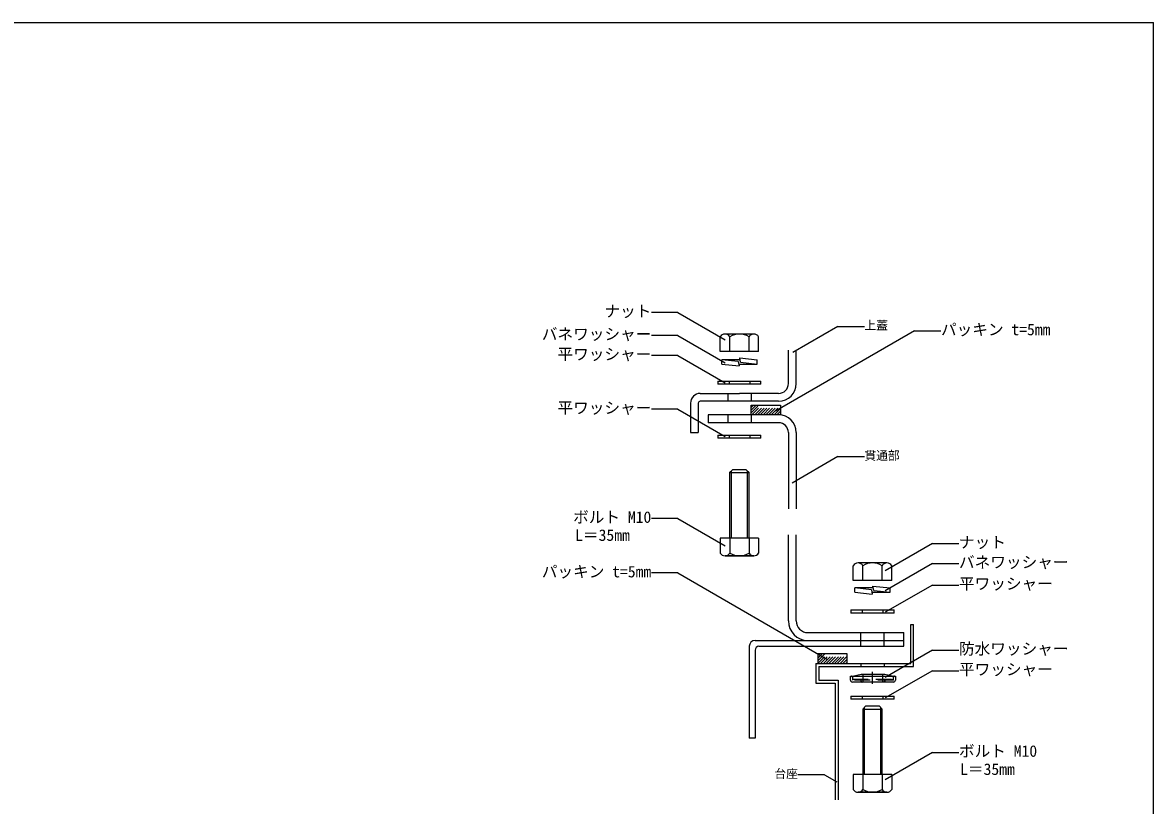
# Model space of a CAD drawing. Units: millimetres on the paper, enlarged 10 times, with parts at other scales. Extents: x -10475 to 9199, y -10092 to 10143.
# Drawn here: x -3456 to -2012, y -4120 to -3120 of the extents above; entities that cross this region are included whole.
import ezdxf
from ezdxf.enums import TextEntityAlignment as Align

# ---------------------------------------------------------------- set-up
doc = ezdxf.new("R2010")
doc.units = ezdxf.units.MM
doc.header["$LTSCALE"] = 10
for name, pattern in [('CHAIN1', [8, 5, -1, 1, -1]), ('DASHED1', [1.8, 1.2, -0.6]), ('DASHED2', [3, 2, -1])]:
    doc.linetypes.add(name, pattern=pattern)
for name, color, linetype in [('0-0_FRP', 7, 'Continuous'), ('0-F_図面枠', 7, 'Continuous'), ('F-0_FRP', 4, 'Continuous'), ('F-1_SUS', 7, 'Continuous'), ('F-2_金物', 7, 'Continuous'), ('F-3', 7, 'Continuous'), ('F-8_FRP部位名', 2, 'Continuous'), ('F-9_SUS部位名', 2, 'Continuous'), ('F-A_金物品名', 3, 'Continuous')]:
    doc.layers.add(name, color=color, linetype=linetype)
doc.styles.add('ＭＳ ゴシック', font='')
doc.styles.get('ＭＳ ゴシック').set_extended_font_data('MS Gothic')

msp = doc.modelspace()

# ---------------------------------------------------------------- linework, layer by layer
at = {"layer": '0-0_FRP'}
msp.add_line((-6011.52, -3119.95), (-2011.52, -3119.95), dxfattribs=at)
at = {"layer": '0-F_図面枠'}
msp.add_line((-2011.52, -5879.95), (-2011.52, -3119.95), dxfattribs=at)
at = {"layer": 'F-0_FRP'}
for p, q in [((-2477.83, -3581.04), (-2477.83, -3538.54)), ((-2467.83, -3581.04), (-2467.83, -3538.54)), ((-2590.33, -3593.54), (-2540.33, -3593.54)), ((-2555.33, -3593.54), (-2555.33, -3603.54)), ((-2490.33, -3593.54), (-2540.33, -3593.54)), ((-2525.33, -3593.54), (-2525.33, -3603.54)), ((-2592.83, -3606.04), (-2592.83, -3643.54)), ((-2490.33, -3603.54), (-2590.33, -3603.54)), ((-2580.33, -3621.04), (-2580.33, -3631.04)), ((-2490.33, -3621.04), (-2580.33, -3621.04)), ((-2555.33, -3621.04), (-2555.33, -3631.04)), ((-2525.33, -3621.04), (-2525.33, -3631.04)), ((-2540.33, -3631.04), (-2580.33, -3631.04)), ((-2490.33, -3631.04), (-2540.33, -3631.04)), ((-2477.83, -3643.54), (-2477.83, -3741.04)), ((-2467.83, -3643.54), (-2467.83, -3741.04)), ((-2477.83, -3884.15), (-2477.83, -3774.15)), ((-2467.83, -3884.15), (-2467.83, -3774.15)), ((-2452.83, -3899.15), (-2330.33, -3899.15)), ((-2385.33, -3916.65), (-2385.33, -3899.15)), ((-2355.33, -3916.65), (-2355.33, -3899.15)), ((-2330.33, -3916.65), (-2330.33, -3899.15)), ((-2520.33, -3909.15), (-2452.83, -3909.15)), ((-2452.83, -3909.15), (-2330.33, -3909.15)), ((-2527.83, -3916.65), (-2527.83, -4034.15)), ((-2520.33, -3921.65), (-2520.33, -4034.15)), ((-2515.33, -3916.65), (-2385.33, -3916.65)), ((-2520.33, -4034.15), (-2527.83, -4034.15))]:
    msp.add_line(p, q, dxfattribs=at)
at = {"layer": 'F-0_FRP', "linetype": 'DASHED1'}
for p, q in [((-2525.33, -3618.48), (-2515.39, -3608.54)), ((-2525.33, -3614.95), (-2518.92, -3608.54)), ((-2525.33, -3611.41), (-2522.46, -3608.54)), ((-2525.33, -3618.48), (-2515.39, -3608.54)), ((-2525.33, -3614.95), (-2518.92, -3608.54)), ((-2525.33, -3611.41), (-2522.46, -3608.54)), ((-2524.35, -3621.04), (-2511.85, -3608.54)), ((-2524.35, -3621.04), (-2511.85, -3608.54)), ((-2520.82, -3621.04), (-2508.32, -3608.54)), ((-2520.82, -3621.04), (-2508.32, -3608.54)), ((-2517.28, -3621.04), (-2504.78, -3608.54)), ((-2517.28, -3621.04), (-2504.78, -3608.54)), ((-2513.75, -3621.04), (-2501.25, -3608.54)), ((-2513.75, -3621.04), (-2501.25, -3608.54)), ((-2510.21, -3621.04), (-2497.71, -3608.54)), ((-2510.21, -3621.04), (-2497.71, -3608.54)), ((-2506.67, -3621.04), (-2494.17, -3608.54)), ((-2506.67, -3621.04), (-2494.17, -3608.54)), ((-2503.14, -3621.04), (-2490.64, -3608.54)), ((-2503.14, -3621.04), (-2490.64, -3608.54)), ((-2499.6, -3621.04), (-2487.83, -3609.27)), ((-2499.6, -3621.04), (-2487.83, -3609.27)), ((-2496.07, -3621.04), (-2487.83, -3612.8)), ((-2496.07, -3621.04), (-2487.83, -3612.8)), ((-2492.53, -3621.04), (-2487.83, -3616.34)), ((-2492.53, -3621.04), (-2487.83, -3616.34)), ((-2489, -3621.04), (-2487.83, -3619.87)), ((-2489, -3621.04), (-2487.83, -3619.87))]:
    msp.add_line(p, q, dxfattribs=at)
at = {"layer": 'F-0_FRP'}
for points in [[(-2602.83, -3606.04), (-2602.83, -3643.54), (-2592.83, -3643.54)], [(-2385.33, -3916.65), (-2355.33, -3916.65), (-2330.33, -3916.65)]]:
    msp.add_lwpolyline(points, dxfattribs=at)
msp.add_lwpolyline([(-2487.83, -3621.04), (-2525.33, -3621.04), (-2525.33, -3608.54), (-2487.83, -3608.54)], close=True, dxfattribs=at)
msp.add_lwpolyline([(-2487.83, -3621.04), (-2525.33, -3621.04), (-2525.33, -3608.54), (-2487.83, -3608.54)], close=True, dxfattribs=at)
for centre, radius, start, end in [((-2490.33, -3581.04), 12.5, 270, 0), ((-2490.33, -3581.04), 22.5, 270, 0), ((-2590.33, -3606.04), 12.5, 90, 180), ((-2590.33, -3606.04), 2.5, 90, 180), ((-2490.33, -3643.54), 22.5, 0, 90), ((-2490.33, -3643.54), 12.5, 0, 90), ((-2452.83, -3884.15), 25, 180, 270), ((-2452.83, -3884.15), 15, 180, 270), ((-2520.33, -3916.65), 7.5, 90, 180), ((-2515.33, -3921.65), 5, 90, 180), ((-2515.33, -3921.65), 5, 90, 180)]:
    msp.add_arc(centre, radius, start, end, dxfattribs=at)
at = {"layer": 'F-1_SUS'}
for p, q in [((-2321.58, -3938.66), (-2321.58, -3888.66)), ((-2321.58, -3888.66), (-2317.83, -3888.66)), ((-2317.83, -3942.41), (-2317.83, -3888.66)), ((-2442.83, -3938.66), (-2442.83, -3963.66)), ((-2442.83, -3938.66), (-2321.58, -3938.66)), ((-2439.08, -3942.41), (-2439.08, -3959.91)), ((-2439.08, -3942.41), (-2385.33, -3942.41)), ((-2385.33, -3938.66), (-2385.33, -3942.41)), ((-2385.33, -3942.41), (-2355.33, -3942.41)), ((-2355.33, -3938.66), (-2355.33, -3942.41)), ((-2355.33, -3942.41), (-2317.83, -3942.41)), ((-2442.83, -3963.66), (-2417.83, -3963.66)), ((-2439.08, -3959.91), (-2414.08, -3959.91)), ((-2417.83, -3963.66), (-2417.83, -4112.68)), ((-2414.08, -3959.91), (-2414.08, -4112.68))]:
    msp.add_line(p, q, dxfattribs=at)
at = {"layer": 'F-1_SUS', "color": 4, "linetype": 'DASHED1'}
for p, q in [((-2440.33, -3935.32), (-2431.17, -3926.16)), ((-2440.33, -3931.78), (-2434.7, -3926.16)), ((-2440.33, -3928.25), (-2438.24, -3926.16)), ((-2440.13, -3938.66), (-2427.63, -3926.16)), ((-2436.59, -3938.66), (-2424.09, -3926.16)), ((-2433.06, -3938.66), (-2420.56, -3926.16)), ((-2429.52, -3938.66), (-2417.02, -3926.16)), ((-2425.99, -3938.66), (-2413.49, -3926.16)), ((-2422.45, -3938.66), (-2409.95, -3926.16)), ((-2418.92, -3938.66), (-2406.42, -3926.16)), ((-2415.38, -3938.66), (-2402.88, -3926.16)), ((-2411.85, -3938.66), (-2402.83, -3929.64)), ((-2408.31, -3938.66), (-2402.83, -3933.18)), ((-2404.77, -3938.66), (-2402.83, -3936.71))]:
    msp.add_line(p, q, dxfattribs=at)
at = {"layer": 'F-1_SUS', "color": 4}
msp.add_line((-2437.87, -3931.16), (-2437.83, -3931.16), dxfattribs=at)
msp.add_line((-2437.87, -3931.16), (-2437.83, -3931.16), dxfattribs=at)
msp.add_lwpolyline([(-2440.33, -3938.66), (-2402.83, -3938.66), (-2402.83, -3926.16), (-2440.33, -3926.16)], close=True, dxfattribs=at)
msp.add_lwpolyline([(-2440.33, -3938.66), (-2402.83, -3938.66), (-2402.83, -3926.16), (-2440.33, -3926.16)], close=True, dxfattribs=at)
at = {"layer": 'F-2_金物'}
for p, q in [((-2564.87, -3540.24), (-2564.87, -3521.29)), ((-2521.93, -3517.74), (-2558.73, -3517.74)), ((-2552.6, -3540.24), (-2552.6, -3521.29)), ((-2528.06, -3540.24), (-2528.06, -3521.29)), ((-2515.79, -3540.24), (-2515.79, -3521.29)), ((-2515.79, -3540.24), (-2564.87, -3540.24)), ((-2540.93, -3540.24), (-2562.67, -3540.24)), ((-2516.67, -3540.24), (-2535.56, -3540.24)), ((-2567.83, -3577.82), (-2512.83, -3577.82)), ((-2567.83, -3577.82), (-2567.83, -3581.82)), ((-2512.83, -3581.82), (-2567.83, -3581.82)), ((-2553.45, -3577.82), (-2553.45, -3581.82)), ((-2527.2, -3577.82), (-2527.2, -3581.82)), ((-2512.83, -3581.82), (-2512.83, -3577.82)), ((-2567.83, -3646.79), (-2567.83, -3650.79)), ((-2567.83, -3646.79), (-2512.83, -3646.79)), ((-2512.83, -3650.79), (-2567.83, -3650.79)), ((-2553.45, -3646.79), (-2553.45, -3650.79)), ((-2527.2, -3646.79), (-2527.2, -3650.79)), ((-2512.83, -3650.79), (-2512.83, -3646.79)), ((-2552.83, -3694.83), (-2552.83, -3778.58)), ((-2552.83, -3694.83), (-2527.83, -3694.83)), ((-2527.83, -3694.83), (-2531.58, -3691.08)), ((-2527.83, -3778.58), (-2527.83, -3694.83)), ((-2515.79, -3778.58), (-2564.87, -3778.58)), ((-2564.87, -3778.58), (-2564.87, -3797.54)), ((-2552.6, -3778.58), (-2552.6, -3797.54)), ((-2528.06, -3778.58), (-2528.06, -3797.54)), ((-2515.79, -3778.58), (-2515.79, -3797.54)), ((-2351.93, -3810.17), (-2388.73, -3810.17)), ((-2394.87, -3832.67), (-2394.87, -3813.72)), ((-2382.6, -3832.67), (-2382.6, -3813.72)), ((-2358.06, -3832.67), (-2358.06, -3813.72)), ((-2345.79, -3832.67), (-2345.79, -3813.72)), ((-2345.79, -3832.67), (-2394.87, -3832.67)), ((-2370.93, -3832.67), (-2392.67, -3832.67)), ((-2346.67, -3832.67), (-2365.56, -3832.67)), ((-2397.83, -3870.25), (-2342.83, -3870.25)), ((-2397.83, -3870.25), (-2397.83, -3874.25)), ((-2383.45, -3870.25), (-2383.45, -3874.25)), ((-2357.2, -3870.25), (-2357.2, -3874.25)), ((-2342.83, -3874.25), (-2342.83, -3870.25)), ((-2342.83, -3874.25), (-2397.83, -3874.25)), ((-2398.52, -3954.76), (-2341.02, -3954.76)), ((-2398.52, -3959.76), (-2398.52, -3954.76)), ((-2341.02, -3954.76), (-2341.02, -3959.76)), ((-2343.52, -3962.26), (-2396.02, -3962.26)), ((-2397.83, -3980.27), (-2397.83, -3984.27)), ((-2397.83, -3980.27), (-2342.83, -3980.27)), ((-2342.83, -3984.27), (-2397.83, -3984.27)), ((-2383.45, -3980.27), (-2383.45, -3984.27)), ((-2357.2, -3980.27), (-2357.2, -3984.27)), ((-2342.83, -3984.27), (-2342.83, -3980.27)), ((-2382.83, -3996.76), (-2357.83, -3996.76)), ((-2382.83, -3996.76), (-2382.83, -4080.51)), ((-2357.83, -3996.76), (-2361.58, -3993.01)), ((-2357.83, -4080.51), (-2357.83, -3996.76)), ((-2345.79, -4080.51), (-2394.87, -4080.51)), ((-2394.87, -4080.51), (-2394.87, -4099.47)), ((-2382.6, -4080.51), (-2382.6, -4099.47)), ((-2358.06, -4080.51), (-2358.06, -4099.47)), ((-2345.79, -4080.51), (-2345.79, -4099.47))]:
    msp.add_line(p, q, dxfattribs=at)
at = {"layer": 'F-2_金物', "color": 4}
for p, q in [((-2550.83, -3692.83), (-2550.83, -3778.58)), ((-2529.83, -3778.58), (-2529.83, -3692.83)), ((-2396.02, -3954.76), (-2384.77, -3952.26)), ((-2384.77, -3952.26), (-2354.77, -3952.26)), ((-2357.15, -3962.26), (-2357.15, -3952.26)), ((-2354.77, -3952.26), (-2343.52, -3954.76)), ((-2380.83, -3994.76), (-2380.83, -4080.51)), ((-2359.83, -4080.51), (-2359.83, -3994.76))]:
    msp.add_line(p, q, dxfattribs=at)
at = {"layer": 'F-2_金物', "color": 4, "linetype": 'DASHED2'}
for p, q in [((-2396.02, -3954.76), (-2396.02, -3956.01)), ((-2382.4, -3962.26), (-2382.4, -3952.26)), ((-2343.52, -3956.01), (-2343.52, -3954.76)), ((-2396.02, -3958.51), (-2343.52, -3958.51)), ((-2384.77, -3959.76), (-2396.02, -3958.51)), ((-2384.77, -3961.01), (-2384.77, -3959.76)), ((-2354.77, -3959.76), (-2343.52, -3958.51)), ((-2354.77, -3961.01), (-2354.77, -3959.76))]:
    msp.add_line(p, q, dxfattribs=at)
at = {"layer": 'F-2_金物', "linetype": 'DASHED2'}
for p, q in [((-2396.02, -3956.01), (-2396.02, -3959.76)), ((-2343.52, -3959.76), (-2343.52, -3956.01)), ((-2343.52, -3959.76), (-2396.02, -3959.76)), ((-2384.77, -3962.26), (-2384.77, -3961.01)), ((-2354.77, -3962.26), (-2354.77, -3961.01))]:
    msp.add_line(p, q, dxfattribs=at)
at = {"layer": 'F-2_金物', "color": 2, "linetype": 'CHAIN1'}
msp.add_line((-2370.33, -3964.42), (-2370.33, -3949.32), dxfattribs=at)
at = {"layer": 'F-2_金物'}
for points in [[(-2531.58, -3691.08), (-2549.08, -3691.08), (-2552.83, -3694.83)], [(-2521.93, -3801.08), (-2558.73, -3801.08), (-2521.93, -3801.08)], [(-2361.58, -3993.01), (-2379.08, -3993.01), (-2382.83, -3996.76)], [(-2351.93, -4103.01), (-2388.73, -4103.01), (-2351.93, -4103.01)]]:
    msp.add_lwpolyline(points, dxfattribs=at)
for centre, radius, start, end in [((-2558.73, -3524.83), 7.08, 29.99985, 149.99985), ((-2540.33, -3540.76), 23.02, 57.79585, 122.2043), ((-2521.93, -3524.83), 7.08, 29.99985, 149.99985), ((-2558.73, -3793.99), 7.08, 210.00015, 330.00015), ((-2540.33, -3778.06), 23.02, 237.7957, 302.20415), ((-2521.93, -3793.99), 7.08, 210.00015, 330.00015), ((-2388.73, -3817.26), 7.08, 29.99985, 149.99985), ((-2370.33, -3833.19), 23.02, 57.79585, 122.2043), ((-2351.93, -3817.26), 7.08, 29.99985, 149.99985), ((-2396.02, -3959.76), 2.5, 180, 270), ((-2343.52, -3959.76), 2.5, 270, 0), ((-2388.73, -4095.93), 7.08, 210.00015, 330.00015), ((-2370.33, -4079.99), 23.02, 237.7957, 302.20415), ((-2351.93, -4095.93), 7.08, 210.00015, 330.00015)]:
    msp.add_arc(centre, radius, start, end, dxfattribs=at)
at = {"layer": 'F-2_金物', "linetype": 'DASHED2'}
for centre, start, end in [((-2397.27, -3956.01), 0, 90), ((-2342.27, -3956.01), 90, 180), ((-2386.02, -3961.01), 0, 90), ((-2353.52, -3961.01), 90, 180)]:
    msp.add_arc(centre, 1.25, start, end, dxfattribs=at)
at = {"layer": 'F-2_金物', "color": 4, "linetype": 'DASHED2'}
for centre, start, end in [((-2383.52, -3961.01), 180, 270), ((-2356.02, -3961.01), 270, 0)]:
    msp.add_arc(centre, 1.25, start, end, dxfattribs=at)
at = {"layer": 'F-3'}
for p, q in [((-2562.95, -3556.05), (-2562.95, -3550.52)), ((-2541.82, -3552.74), (-2562.95, -3550.52)), ((-2539.47, -3550.52), (-2562.95, -3550.52)), ((-2541.82, -3552.74), (-2540.74, -3558.38)), ((-2539.92, -3548.18), (-2517.7, -3550.52)), ((-2538.84, -3553.83), (-2539.92, -3548.18)), ((-2517.7, -3556.05), (-2517.7, -3550.52)), ((-2562.95, -3556.05), (-2540.74, -3558.38)), ((-2541.19, -3556.05), (-2517.7, -3556.05)), ((-2538.84, -3553.83), (-2517.7, -3556.05)), ((-2392.95, -3847.67), (-2392.95, -3842.14)), ((-2371.82, -3844.36), (-2392.95, -3842.14)), ((-2369.47, -3842.14), (-2392.95, -3842.14)), ((-2369.92, -3839.8), (-2347.7, -3842.14)), ((-2368.84, -3845.45), (-2369.92, -3839.8)), ((-2347.7, -3847.67), (-2347.7, -3842.14)), ((-2392.95, -3847.67), (-2370.74, -3850)), ((-2371.82, -3844.36), (-2370.74, -3850)), ((-2371.19, -3847.67), (-2347.7, -3847.67)), ((-2368.84, -3845.45), (-2347.7, -3847.67))]:
    msp.add_line(p, q, dxfattribs=at)
at = {"layer": 'F-8_FRP部位名'}
for p, q in [((-2414.49, -3507.99), (-2472.07, -3541.23)), ((-2414.49, -3507.99), (-2380.67, -3507.99)), ((-2414.49, -3674.33), (-2472.96, -3708.08)), ((-2414.49, -3674.33), (-2380.67, -3674.33))]:
    msp.add_line(p, q, dxfattribs=at)
at = {"layer": 'F-8_FRP部位名', "color": 3}
for q in [(-2494.31, -3616.23), (-2282.86, -3513.68)]:
    msp.add_line((-2316.69, -3513.68), q, dxfattribs=at)
at = {"layer": 'F-9_SUS部位名', "color": 3}
for q in [(-2652.8, -3822.97), (-2427.73, -3933.39)]:
    msp.add_line((-2618.97, -3822.97), q, dxfattribs=at)
at = {"layer": 'F-9_SUS部位名'}
for q in [(-2465.67, -4080.69), (-2416.07, -4089.8)]:
    msp.add_line((-2431.85, -4080.69), q, dxfattribs=at)
at = {"layer": 'F-A_金物品名'}
for p, q in [((-2618.97, -3490.31), (-2652.8, -3490.31)), ((-2618.97, -3490.31), (-2558.6, -3525.16)), ((-2618.97, -3519.55), (-2652.8, -3519.55)), ((-2618.97, -3519.55), (-2558.6, -3554.41)), ((-2618.97, -3545.22), (-2652.8, -3545.22)), ((-2618.97, -3545.22), (-2558.6, -3580.08)), ((-2618.97, -3613.77), (-2652.8, -3613.77)), ((-2618.97, -3613.77), (-2558.6, -3648.62)), ((-2618.97, -3753.34), (-2652.8, -3753.34)), ((-2618.97, -3753.34), (-2558.6, -3788.2)), ((-2293.71, -3785.45), (-2354.08, -3820.3)), ((-2293.71, -3785.45), (-2259.88, -3785.45)), ((-2293.71, -3810.88), (-2354.08, -3845.74)), ((-2293.71, -3810.88), (-2259.88, -3810.88)), ((-2293.71, -3838.39), (-2354.08, -3873.24)), ((-2293.71, -3838.39), (-2259.88, -3838.39)), ((-2293.71, -3921.45), (-2354.08, -3956.31)), ((-2293.71, -3921.45), (-2259.88, -3921.45)), ((-2293.71, -3947.78), (-2354.08, -3982.63)), ((-2293.71, -3947.78), (-2259.88, -3947.78)), ((-2293.71, -4052.14), (-2354.08, -4086.99)), ((-2293.71, -4052.14), (-2259.88, -4052.14))]:
    msp.add_line(p, q, dxfattribs=at)

# ---------------------------------------------------------------- texts
at = {"layer": 'F-8_FRP部位名', "style": 'ＭＳ ゴシック'}
for s, p in [('上蓋', (-2380.67, -3515.49)), ('貫通部', (-2380.67, -3681.83))]:
    msp.add_text(s, height=11, dxfattribs=at).set_placement(p, align=Align.BOTTOM_LEFT)
at = {"layer": 'F-8_FRP部位名', "color": 7, "style": 'ＭＳ ゴシック'}
msp.add_text('パッキン t=5mm', height=14.66, dxfattribs=at).set_placement((-2282.86, -3523.68), align=Align.BOTTOM_LEFT)
at = {"layer": 'F-9_SUS部位名', "color": 7, "style": 'ＭＳ ゴシック'}
msp.add_text('パッキン t=5mm', height=14.66, dxfattribs=at).set_placement((-2792.8, -3832.97), align=Align.BOTTOM_LEFT)
at = {"layer": 'F-9_SUS部位名', "style": 'ＭＳ ゴシック'}
msp.add_text('台座', height=11, dxfattribs=at).set_placement((-2495.67, -4088.19), align=Align.BOTTOM_LEFT)
at = {"layer": 'F-A_金物品名', "color": 7, "style": 'ＭＳ ゴシック'}
for s, p in [('ナット', (-2712.8, -3500.31)), ('バネワッシャー', (-2792.8, -3529.55)), ('平ワッシャー', (-2772.8, -3555.22)), ('平ワッシャー', (-2772.8, -3623.77)), ('ボルト M10', (-2752.8, -3763.34)), ('L＝35mm', (-2750.17, -3786.34)), ('ナット', (-2259.88, -3795.45)), ('バネワッシャー', (-2259.88, -3820.88)), ('平ワッシャー', (-2259.88, -3848.39)), ('防水ワッシャー', (-2259.88, -3931.45)), ('平ワッシャー', (-2259.88, -3957.78)), ('ボルト M10', (-2259.88, -4062.14)), ('L＝35mm', (-2258.38, -4085.34))]:
    msp.add_text(s, height=14.66, dxfattribs=at).set_placement(p, align=Align.BOTTOM_LEFT)

doc.saveas('drawing.dxf')
